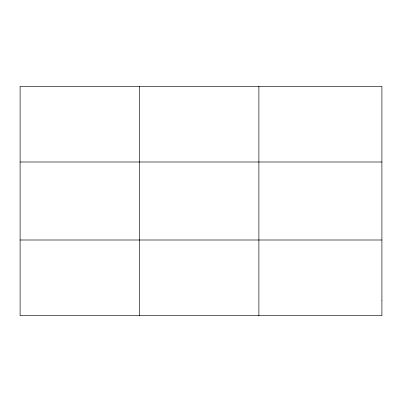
<?xml version="1.0" encoding="UTF-8"?>
<svg xmlns="http://www.w3.org/2000/svg" width="402" height="402" viewBox="0 0 402 402"><rect width="100%" height="100%" fill="white"/><g stroke="black" fill="none" stroke-linecap="round" stroke-linejoin="round"><path stroke-width="0.6" d="M139.494 315.701L139.494 86.299M258.888 315.701L258.888 86.299M20.1 162.001L381.9 162.001M20.1 239.999L381.9 239.999M381.9 300.56L381.9 315.701L20.1 315.701L20.1 86.299L381.9 86.299L381.9 300.56"/></g></svg>
